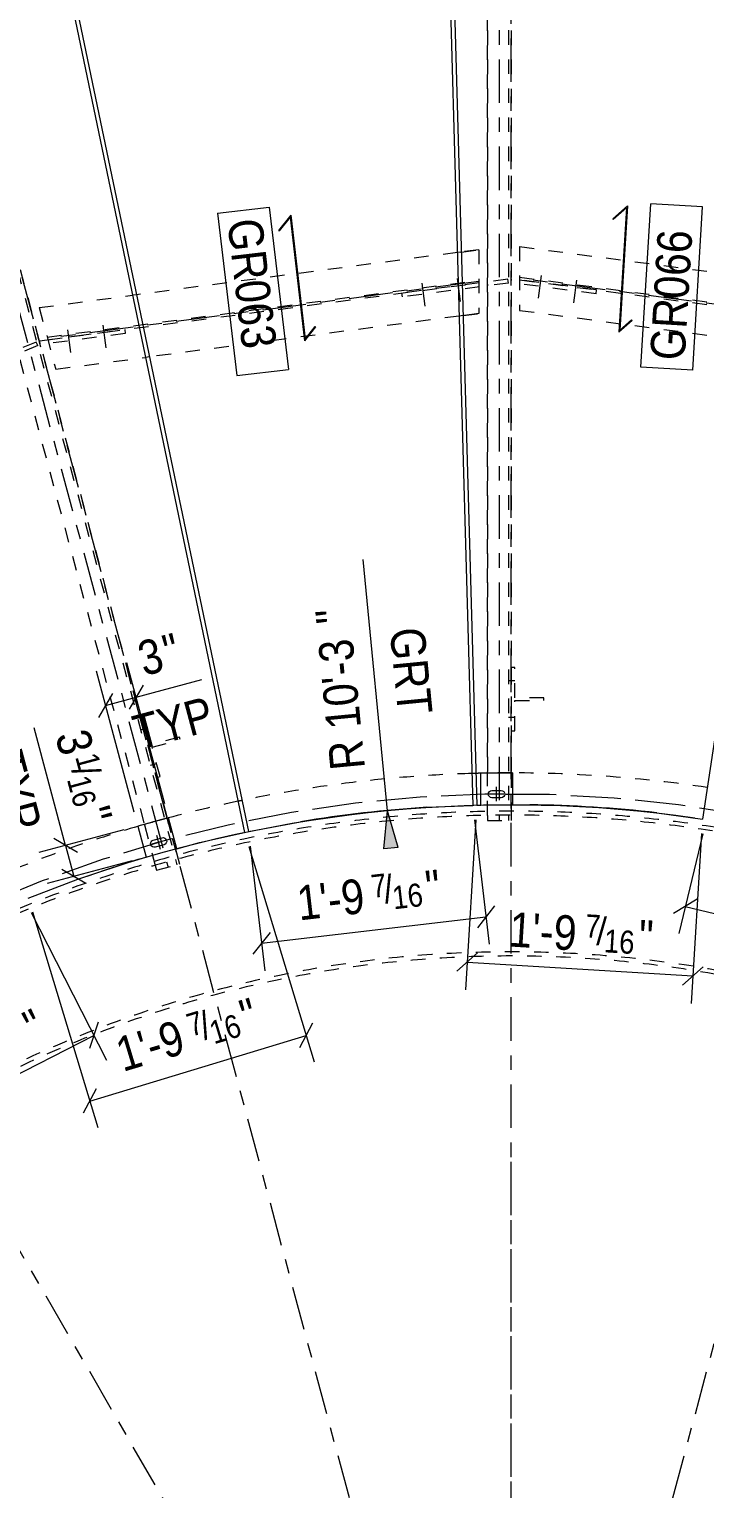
# Model space of a CAD drawing. Header units: millimetres. Extents: x -16923 to 12967, y -5402 to 13813.
# Drawn here: x -1161 to 467, y 1476 to 4992 of the extents above; entities that cross this region are included whole.
import ezdxf

# ---------------------------------------------------------------- set-up
doc = ezdxf.new("R2010")
doc.units = ezdxf.units.MM
doc.header["$LTSCALE"] = 35
for name, pattern in [('XKITLINE00', [0]), ('XKITLINE01', [4, 1, -1, 1, -1]), ('XKITLINE02', [4, 2, -2]), ('XKITLINE03', [6, 3, -1, 1, -1])]:
    doc.linetypes.add(name, pattern=pattern)
for name, color, linetype, lineweight in [('Bolt', 3, 'Continuous', 0), ('Dimension', 7, 'Continuous', 0), ('Grid', 1, 'Continuous', 0), ('Part', 2, 'Continuous', 0), ('Part mark', 3, 'Continuous', 0), ('Text', 3, 'Continuous', 0)]:
    doc.layers.add(name, color=color, linetype=linetype, lineweight=lineweight)
doc.styles.add('ARIAL', font='arial.ttf')

msp = doc.modelspace()

# ---------------------------------------------------------------- hatches: boundary and pattern name
at = {"layer": 'Dimension'}
msp.add_hatch(color=7, dxfattribs=at).paths.add_polyline_path([(-306.55095, 3017.291726), (-297.886395, 3108.826003), (-271.98299, 3020.60689)], flags=17)

# ---------------------------------------------------------------- linework, layer by layer
at = {"layer": 'Bolt', "color": 8, "linetype": 'XKITLINE02', "lineweight": 0}
for p, q in [((72.867793, 4399.017559), (65.615431, 4343.930403)), ((-215.009402, 4380.304262), (-207.75704, 4325.217106)), ((-130.017793, 4391.493619), (-122.765431, 4336.406463)), ((157.859402, 4387.828202), (150.60704, 4332.741046)), ((-1068.164641, 4267.984244), (-1060.91228, 4212.897088)), ((-983.173032, 4279.173601), (-975.92067, 4224.086445)), ((9.442448, 3422.626542), (-6.349999, 3422.626542)), ((-876.701465, 3308.432858), (-891.969705, 3304.341746)), ((9.442448, 3333.72654), (-6.349999, 3333.72654)), ((-853.692451, 3222.562051), (-868.960691, 3218.470938))]:
    msp.add_line(p, q, dxfattribs=at)
at = {"layer": 'Bolt', "color": 8, "linetype": 'XKITLINE00', "lineweight": 0}
for p, q in [((-34.951536, 3132.00792), (-34.951536, 3166.93292)), ((-54.795286, 3149.47042), (-54.130663, 3152.811721)), ((-54.130663, 3146.129119), (-54.795286, 3149.47042)), ((-54.130663, 3152.811721), (-52.237964, 3155.644348)), ((-52.237964, 3143.296492), (-54.130663, 3146.129119)), ((-17.489036, 3149.47042), (-52.414035, 3149.47042)), ((-52.237964, 3155.644348), (-49.405337, 3157.537047)), ((-49.405337, 3141.403793), (-52.237964, 3143.296492)), ((-49.405337, 3157.537047), (-46.064036, 3158.20167)), ((-46.064036, 3140.73917), (-49.405337, 3141.403793)), ((-46.064036, 3158.20167), (-23.839035, 3158.20167)), ((-23.839035, 3140.73917), (-46.064036, 3140.73917)), ((-23.839035, 3158.20167), (-20.497734, 3157.537047)), ((-20.497734, 3141.403793), (-23.839035, 3140.73917)), ((-20.497734, 3157.537047), (-17.665108, 3155.644348)), ((-17.665108, 3143.296492), (-20.497734, 3141.403793)), ((-17.665108, 3155.644348), (-15.772408, 3152.811721)), ((-15.772408, 3146.129119), (-17.665108, 3143.296492)), ((-15.772408, 3152.811721), (-15.107786, 3149.47042)), ((-15.107786, 3149.47042), (-15.772408, 3146.129119)), ((-868.275161, 3031.357822), (-867.180091, 3034.583797)), ((-868.052345, 3027.958357), (-868.275161, 3031.357822)), ((-866.545576, 3024.902925), (-868.052345, 3027.958357)), ((-867.180091, 3034.583797), (-864.933851, 3037.145141)), ((-863.984231, 3022.656684), (-866.545576, 3024.902925)), ((-832.017275, 3037.613924), (-865.752233, 3028.57467)), ((-864.933851, 3037.145141), (-861.878419, 3038.65191)), ((-861.878419, 3038.65191), (-840.410717, 3044.404163)), ((-835.891089, 3027.536684), (-857.358791, 3021.784431)), ((-844.365127, 3016.226818), (-853.404382, 3049.961776)), ((-840.410717, 3044.404163), (-837.011251, 3044.626979)), ((-837.011251, 3044.626979), (-833.785277, 3043.53191)), ((-832.835658, 3029.043453), (-835.891089, 3027.536684)), ((-833.785277, 3043.53191), (-831.223932, 3041.285669)), ((-830.589417, 3031.604797), (-832.835658, 3029.043453)), ((-831.223932, 3041.285669), (-829.717163, 3038.230237)), ((-829.494347, 3034.830772), (-830.589417, 3031.604797)), ((-829.717163, 3038.230237), (-829.494347, 3034.830772)), ((-860.758257, 3021.561615), (-863.984231, 3022.656684)), ((-857.358791, 3021.784431), (-860.758257, 3021.561615))]:
    msp.add_line(p, q, dxfattribs=at)
at = {"layer": 'Dimension', "color": 7, "linetype": 'XKITLINE00', "lineweight": 0}
for p, q in [((-297.886395, 3108.826003), (-356.000621, 3714.796194)), ((-834.289657, 3125.831738), (-925.255627, 3465.321359)), ((-907.893202, 3106.109727), (-998.859172, 3445.599349)), ((-886.476654, 3411.676004), (-919.814154, 3353.93376)), ((-903.145404, 3382.804882), (-744.967861, 3425.188427)), ((-903.145404, 3382.804882), (-744.967861, 3425.188427)), ((-960.080199, 3391.953993), (-993.417699, 3334.21175)), ((-976.748949, 3363.082871), (-903.145404, 3382.804882)), ((-1072.857062, 3025.673128), (-1148.837782, 3309.237035)), ((-1072.857062, 3025.673128), (-1148.837782, 3309.237035)), ((-306.55095, 3017.291726), (-297.886395, 3108.826003)), ((-271.98299, 3020.60689), (-297.886395, 3108.826003)), ((-932.641939, 3063.243657), (-1137.260166, 3008.416368)), ((-84.636441, 3087.644022), (-109.589322, 2678.0341)), ((-87.9297, 3087.650337), (-52.61004, 2787.459433)), ((-1043.98594, 3009.004378), (-1101.728184, 3042.341878)), ((-1072.857062, 3025.673128), (-1052.83941, 2950.966235)), ((-628.663581, 3024.029032), (-593.34392, 2723.838128)), ((462.090151, 3054.045278), (403.722119, 2813.882784)), ((458.836077, 3054.634042), (433.877269, 2644.926851)), ((-631.889067, 3023.237353), (-474.511497, 2504.006571)), ((-271.98299, 3020.60689), (-306.55095, 3017.291726)), ((-912.624288, 2988.536764), (-1117.242515, 2933.709475)), ((-1023.968288, 2934.297485), (-1081.710532, 2967.634985)), ((447.941603, 2896.011124), (390.994712, 2861.332495)), ((-1155.971928, 2864.082105), (-974.489255, 2508.453752)), ((-1152.946633, 2865.418366), (-995.537896, 2346.084755)), ((-601.134982, 2790.056365), (-60.401101, 2853.677671)), ((-39.743974, 2879.843909), (-81.058227, 2827.511432)), ((419.468157, 2878.67181), (948.512614, 2750.095182)), ((-580.477855, 2816.222604), (-621.792108, 2763.890127)), ((-80.572146, 2766.681889), (-130.498029, 2722.489561)), ((-105.535088, 2744.585725), (437.931504, 2711.478476)), ((462.894446, 2733.57464), (412.968563, 2689.382312)), ((-1489.735015, 2320.37087), (-1004.796317, 2567.84262)), ((-994.514346, 2599.55492), (-1015.078288, 2536.13032)), ((-1014.878068, 2409.893166), (-493.85167, 2567.814983)), ((-478.129773, 2597.212446), (-509.573566, 2538.417519)), ((-999.156171, 2439.29063), (-1030.599965, 2380.495702))]:
    msp.add_line(p, q, dxfattribs=at)
msp.add_arc((0.364652, -1.105178), 3124.2, 81.856191255, 109.099950721, dxfattribs=at)
at = {"layer": 'Dimension', "color": 3}
for p in [(-903.145404, 3382.804882), (-976.748949, 3363.082871), (-1072.857062, 3025.673128), (-1052.83941, 2950.966235), (-60.401101, 2853.677671), (419.468157, 2878.67181), (-601.134982, 2790.056365), (-105.535088, 2744.585725), (437.931504, 2711.478476), (-1004.796317, 2567.84262), (-493.85167, 2567.814983), (-1014.878068, 2409.893166)]:
    msp.add_point(p, dxfattribs=at)
at = {"layer": 'Grid', "color": 1, "linetype": 'XKITLINE03', "lineweight": 0}
for p, q in [((0, -175), (0, 6564.6)), ((45.293333, -169.03702), (-1665.358205, 6215.201433)), ((-45.293333, -169.03702), (1665.358205, 6215.201433)), ((87.5, -151.554446), (-3217.224999, 5572.39716)), ((0, -991.682376), (0, 2275))]:
    msp.add_line(p, q, dxfattribs=at)
at = {"layer": 'Part', "color": 8, "linetype": 'XKITLINE01', "lineweight": 0}
for p, q in [((-57.15, 3098.15156), (-57.15, 5759.45)), ((-6.35, 5759.45), (-6.35, 3086.1)), ((-57.15, 5688.872548), (-57.15, 3200.27042)), ((0, 5688.64898), (0, 3200.27042)), ((-1496.788978, 5561.557999), (-804.875084, 2979.300192)), ((-1545.85801, 5548.409992), (-883.488739, 3076.414217)), ((-1472.330646, 5494.812777), (-828.286078, 3091.205726)), ((20.6375, 4468.340548), (20.6375, 4314.625495)), ((20.6375, 4468.340548), (656.205766, 4384.666399)), ((-129.237942, 4454.043029), (-902.386641, 4352.256072)), ((-119.760409, 4455.29077), (-129.237942, 4454.043029)), ((-119.760409, 4455.29077), (-77.7875, 4460.816608)), ((-77.7875, 4460.816608), (-119.760409, 4455.29077)), ((-77.7875, 4460.816608), (-77.7875, 4307.101555)), ((-1117.493989, 4250.281522), (-77.7875, 4387.161478)), ((-1115.836307, 4244.094967), (-77.7875, 4380.756684)), ((-7.593198, 4389.996427), (-263.095292, 4356.358938)), ((-6.3532, 4380.5777), (-261.855293, 4346.940212)), ((-55.909936, 4374.053432), (-57.149935, 4383.472159)), ((-6.3532, 4380.5777), (-7.593198, 4389.996427)), ((0.092096, 4381.3798), (1.332095, 4390.798526)), ((204.702422, 4354.44234), (0.092096, 4381.3798)), ((205.942421, 4363.861066), (1.332095, 4390.798526)), ((20.6375, 4394.685418), (1060.343989, 4257.805462)), ((20.6375, 4388.280624), (1058.686307, 4251.618907)), ((204.702422, 4354.44234), (205.942421, 4363.861066)), ((-1136.55734, 4321.426915), (-911.840321, 4351.011471)), ((-902.386641, 4352.256072), (-911.840321, 4351.011471)), ((-261.855293, 4346.940212), (-263.095289, 4356.358938)), ((-1136.55734, 4321.426915), (-1096.772956, 4172.949574)), ((-124.957436, 4300.891515), (-871.199439, 4202.646891)), ((-115.479494, 4302.139309), (-124.957436, 4300.891515)), ((-115.479494, 4302.139309), (-77.7875, 4307.101555)), ((-77.7875, 4307.101555), (-115.479494, 4302.139309)), ((20.6375, 4314.625495), (633.48353, 4233.942784)), ((-1135.135577, 4241.530467), (-930.525251, 4268.467927)), ((-929.285253, 4259.049201), (-1133.895578, 4232.11174)), ((-930.525251, 4268.467927), (-929.285253, 4259.049201)), ((-1143.54915, 4238.445661), (-1381.639198, 4139.825535)), ((-1139.913657, 4229.668806), (-1378.003705, 4131.048679)), ((-1139.913657, 4229.668806), (-1143.54915, 4238.445661)), ((-1133.895578, 4232.11174), (-1135.135577, 4241.530467)), ((-1096.772956, 4172.949574), (-880.653525, 4201.402237)), ((-871.199439, 4202.646891), (-880.653525, 4201.402237)), ((9.442447, 3454.37647), (-0.082553, 3454.37647)), ((-0.082553, 3454.37647), (-0.082553, 3301.97647)), ((9.442447, 3381.35147), (9.442447, 3454.37647)), ((79.292447, 3381.35147), (9.442447, 3381.35147)), ((79.292447, 3375.00147), (79.292447, 3381.35147)), ((9.442447, 3301.97647), (9.442447, 3375.00147)), ((9.442447, 3375.00147), (79.292447, 3375.00147)), ((-884.918952, 3339.100934), (-894.119396, 3336.635682)), ((-894.119396, 3336.635682), (-854.675373, 3189.428586)), ((-866.018691, 3268.5642), (-884.918952, 3339.100934)), ((-798.548772, 3286.642711), (-866.018691, 3268.5642)), ((-864.37519, 3262.430571), (-796.905271, 3280.509082)), ((-796.905271, 3280.509082), (-798.548772, 3286.642711)), ((-0.082553, 3301.97647), (9.442447, 3301.97647)), ((-845.47493, 3191.893838), (-864.37519, 3262.430571)), ((-57.15, 3200.27042), (-57.15, 3199.721523)), ((0, 3200.27042), (0, 3199.453586)), ((-854.675373, 3189.428586), (-845.47493, 3191.893838)), ((0, 3199.453586), (0, 3097.883623)), ((-57.15, 3098.15156), (-57.15, 3086.1)), ((0, 3097.883623), (0, 3086.1)), ((-883.488739, 3076.414217), (-883.208927, 3075.369944)), ((-883.208927, 3075.369944), (-856.90859, 2977.215751)), ((-828.286078, 3091.205726), (-828.217239, 3090.948814)), ((-828.217239, 3090.948814), (-801.924621, 2992.823429)), ((-57.15, 3086.1), (0, 3086.1)), ((-801.924621, 2992.823429), (-798.741455, 2980.943692)), ((-856.90859, 2977.215751), (-853.944116, 2966.152184)), ((-853.944116, 2966.152184), (-798.741455, 2980.943692))]:
    msp.add_line(p, q, dxfattribs=at)
at = {"layer": 'Part', "color": 8, "linetype": 'XKITLINE03', "lineweight": 0}
for p, q in [((-28.575, 5759.45), (-28.575, 3086.1)), ((-1518.25668, 5555.805746), (-826.342786, 2973.547938)), ((-77.7875, 4383.959081), (-1116.665148, 4247.188244)), ((1059.515148, 4254.712185), (20.6375, 4391.483021)), ((-219.052435, 3141.972899), (-374.340945, 3127.274498)), ((-63.226653, 3148.965031), (-219.052435, 3141.972899)), ((92.75421, 3148.233744), (-63.226653, 3148.965031)), ((248.507581, 3139.780832), (92.75421, 3148.233744)), ((403.651446, 3123.627027), (248.507581, 3139.780832)), ((-528.711309, 3104.905879), (-681.784905, 3074.921904)), ((-374.340945, 3127.274498), (-528.711309, 3104.905879)), ((557.805287, 3099.81195), (403.651446, 3123.627027)), ((-681.784905, 3074.921904), (-833.18629, 3037.396115)), ((-833.18629, 3037.396115), (-982.544126, 2992.420551)), ((-982.544126, 2992.420551), (-1129.492083, 2940.105523)), ((-1129.492083, 2940.105523), (-1273.669745, 2880.579344))]:
    msp.add_line(p, q, dxfattribs=at)
at = {"layer": 'Part', "color": 2, "linetype": 'XKITLINE00', "lineweight": 0}
for p, q in [((-162.997551, 5661.922336), (-92.010225, 3122.078849)), ((-153.491478, 5662.033282), (-82.508234, 3122.579258)), ((839.676853, 5601.686853), (460.914815, 3089.241139)), ((-1160.545648, 5544.100156), (-642.041388, 3056.732582)), ((-1151.208648, 5545.888497), (-632.777199, 3058.903536)), ((-530.847291, 4544.356047), (-560.142665, 4507.277756)), ((-532.271356, 4539.327555), (-558.573374, 4506.037867)), ((-532.271356, 4539.327555), (-497.332922, 4241.369002)), ((-530.847291, 4544.356047), (-495.908857, 4246.397495)), ((280.206437, 4566.669634), (244.822269, 4535.349009)), ((277.91654, 4561.971751), (246.147874, 4533.85142)), ((277.91654, 4561.971751), (259.674764, 4262.526856)), ((280.206437, 4566.669634), (261.96466, 4267.224737)), ((-560.142665, 4507.277756), (-558.573374, 4506.037867)), ((244.822269, 4535.349009), (246.147874, 4533.85142)), ((291.443429, 4290.647166), (259.674764, 4262.526856)), ((261.96466, 4267.224737), (290.117825, 4292.144756)), ((290.117825, 4292.144756), (291.443429, 4290.647166)), ((-471.030908, 4274.658701), (-497.332922, 4241.369002)), ((-472.6002, 4275.89859), (-495.908857, 4246.397495)), ((-472.6002, 4275.89859), (-471.030908, 4274.658701)), ((-73.053687, 3122.674185), (-73.051536, 3200.27042)), ((-73.051536, 3200.27042), (3.148461, 3200.27042)), ((3.148461, 3200.27042), (3.148461, 3123.439281)), ((-202.584497, 3117.615015), (-92.010225, 3122.078849)), ((-82.508234, 3122.579258), (-73.053687, 3122.674185)), ((3.148461, 3123.439281), (45.315987, 3123.862657)), ((351.290746, 3104.379125), (460.914815, 3089.241139)), ((-825.230991, 3092.024334), (-898.834536, 3072.302323)), ((-898.834536, 3072.302323), (-878.816884, 2997.595431)), ((-805.316002, 3017.700584), (-825.230991, 3092.024334)), ((-632.777199, 3058.903536), (-507.189601, 3082.745383)), ((-805.316002, 3017.700584), (-750.088494, 3032.807307)), ((-750.088494, 3032.807307), (-642.041388, 3056.732582)), ((-1043.744641, 2944.681101), (-897.998256, 2992.348631)), ((-897.998256, 2992.348631), (-878.816884, 2997.595431)), ((-1163.146103, 2899.03059), (-1043.744641, 2944.681101))]:
    msp.add_line(p, q, dxfattribs=at)
at = {"layer": 'Part', "color": 8, "linetype": 'XKITLINE01', "lineweight": 0}
for centre, radius, start, end in [((0.002174, 0.002116), 3200.397645, 89.943656037, 91.308057427), ((0.002174, 0.002116), 3200.397645, 81.512030311, 89.943656037), ((0.002174, 0.002116), 3200.397645, 91.686026521, 101.689707067), ((0.002174, 0.002116), 3200.397645, 91.515707153, 91.686026521), ((0.002174, 0.002116), 3200.397645, 91.308057427, 91.515707153), ((0.002174, 0.002116), 3200.397645, 101.860038366, 104.94341531), ((0.002174, 0.002116), 3200.397645, 101.689707067, 101.860038366), ((0.002174, 0.002116), 3108.322645, 34.39348448, 133.717915044), ((0.002174, 0.002116), 3098.797645, 34.39348448, 133.717915044), ((0.002174, 0.002116), 3200.397645, 106.308084138, 111.863720169), ((0.002174, 0.002116), 3200.397645, 105.392748552, 106.308084138), ((0.002174, 0.002116), 3200.397645, 105.252778956, 105.392748552), ((0.002174, 0.002116), 3200.397645, 104.94341531, 105.252778956), ((0, 0), 2769.39375, 354, 186), ((0, 0), 2759.39375, 354, 186)]:
    msp.add_arc(centre, radius, start, end, dxfattribs=at)
at = {"layer": 'Part', "color": 2, "linetype": 'XKITLINE00', "lineweight": 0}
for centre, start, end in [((0.00678, -0.009468), 93.717999981, 99.342999981), ((0.005159, -0.00875), 83.543999975, 89.168999975)]:
    msp.add_arc(centre, 3124.2, start, end, dxfattribs=at)
at = {"layer": 'Part mark', "color": 7, "linetype": 'XKITLINE00', "lineweight": 0}
for p, q in [((312.388394, 4178.065943), (336.351918, 4571.435225)), ((461.454999, 4563.814115), (336.351918, 4571.435225)), ((-706.799141, 4548.822969), (-582.317019, 4563.419666)), ((-706.799141, 4548.822969), (-660.901853, 4157.406207)), ((-582.317019, 4563.419666), (-536.419732, 4172.002903)), ((437.491475, 4170.444833), (461.454999, 4563.814115)), ((-660.901853, 4157.406207), (-536.419732, 4172.002903)), ((437.491475, 4170.444833), (312.388394, 4178.065943))]:
    msp.add_line(p, q, dxfattribs=at)

# ---------------------------------------------------------------- texts
at = {"layer": 'Dimension', "color": 3, "style": 'ARIAL', "width": 0.85}
for s, height, rotation, p in [('"', 83.343747, 95.477686981, (-385.587693, 3564.96578)), ('3', 83.343747, 15.000035077, (-884.281197, 3433.158525)), ('"', 83.343747, 15.000035077, (-824.571534, 3449.157681)), ("R 10'-3", 83.3437467, 95.477686981, (-351.718638, 3211.805475)), ('TYP', 83.3437467, 15.000035077, (-896.103673, 3255.266009)), ('3', 83.343747, -75.000175383, (-1098.484138, 3290.372828)), ('TYP', 83.3437467, -75.000175383, (-1259.578067, 3239.502123)), ('1', 55.562499, -75.000175383, (-1050.28343, 3239.291545)), ('/', 66.674999, -75.000175383, (-1058.915826, 3207.104983)), ('16', 55.5624992, -75.000175383, (-1070.220016, 3184.889687)), ('"', 83.343747, -75.000175383, (-1048.887807, 3105.276801)), ('7', 55.562499, 6.709335781, (-333.528081, 2899.167022)), ('/', 66.674999, 6.709335781, (-302.922391, 2885.984278)), ('"', 83.343747, 6.709335781, (-200.712305, 2881.226316)), ("1'-9", 83.3437467, 6.709335781, (-510.21304, 2844.811285)), ('16', 55.5624992, 6.709335781, (-282.568995, 2871.595276)), ("1'-9", 83.3437467, -3.483583394, (-6.351021, 2782.380149)), ('7', 55.562499, -3.483583394, (177.16575, 2804.599858)), ('/', 66.674999, -3.483583394, (204.9544, 2786.20736)), ('16', 55.5624992, -3.483583394, (222.439138, 2768.442563)), ('"', 83.343747, -3.483583394, (304.707951, 2763.430858)), ('"', 83.343747, 16.862147911, (-636.807318, 2570.206658)), ('"', 83.343747, 27.037878352, (-1145.926572, 2544.945274)), ("1'-9", 83.3437467, 16.862147911, (-935.044646, 2479.81166)), ('7', 55.562499, 16.862147911, (-770.705961, 2564.457495)), ('/', 66.674999, 16.862147911, (-738.255917, 2556.875431)), ('16', 55.5624992, 16.862147911, (-715.685065, 2546.299008))]:
    msp.add_text(s, height=height, rotation=rotation, dxfattribs=at).set_placement(p)
at = {"layer": 'Part mark', "color": 3, "style": 'ARIAL', "width": 0.85}
for s, rotation, p in [('GR063', -83.31379299, (-683.496351, 4530.41156)), ('GR066', 86.516627065, (417.807258, 4192.682899))]:
    msp.add_text(s, height=83.3350015, rotation=rotation, dxfattribs=at).set_placement(p)
at = {"layer": 'Text', "color": 3, "style": 'ARIAL', "width": 0.85}
msp.add_text('GRT', height=83.3437467, rotation=-84.402412801, dxfattribs=at).set_placement((-292.317371, 3546.333761))

doc.saveas('drawing.dxf')
